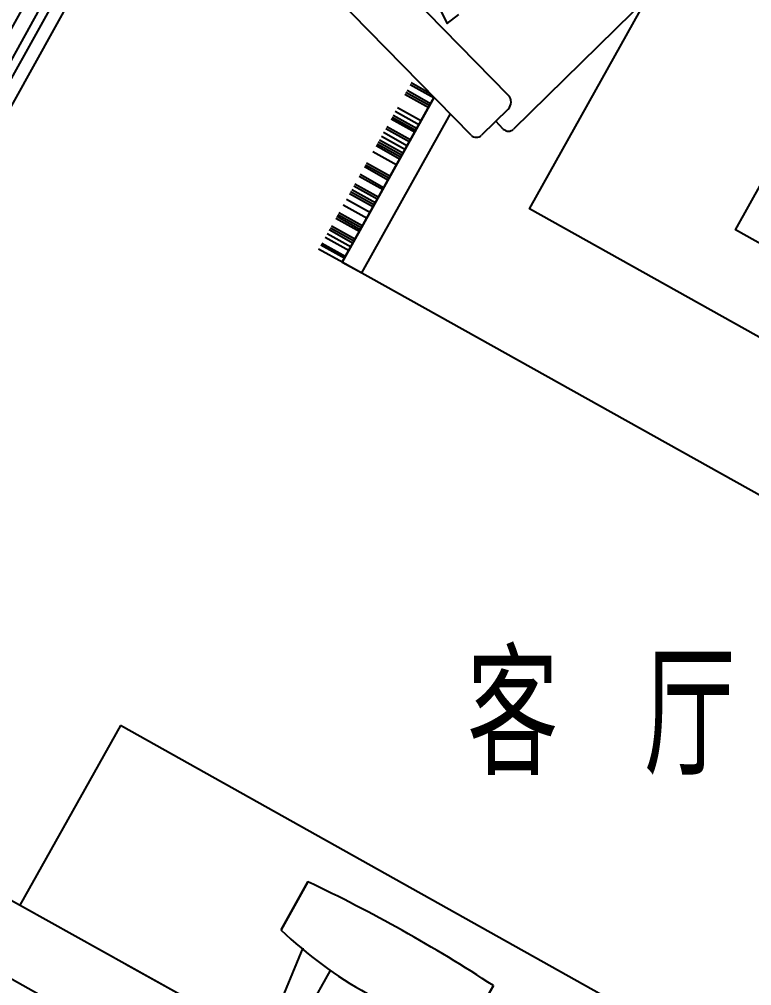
# Model space of a CAD drawing. Header units: millimetres. Extents: x 964 to 43707, y 588 to 33751.
# Drawn here: x 8733 to 10868, y 13654 to 16470 of the extents above; entities that cross this region are included whole.
import ezdxf

# ---------------------------------------------------------------- set-up
doc = ezdxf.new("R2010")
doc.units = ezdxf.units.MM
for name, color, linetype in [('1', 7, 'Continuous'), ('PUB_TITLE', 4, 'Continuous'), ('PUB_WINDW', 7, 'Continuous'), ('WALL', 255, 'Continuous'), ('WINDOW', 2, 'Continuous')]:
    doc.layers.add(name, color=color, linetype=linetype)
doc.styles.add('_XY', font='txt.shx', dxfattribs={"width": 0.8, "bigfont": 'XY.shx'})
doc.styles.add('DIM_FONT', font='SIMPLEX', dxfattribs={"width": 0.8})

# ---------------------------------------------------------------- blocks, each defined once
blk = doc.blocks.new('A$C4C8639FD')
for p, q in [((576, 3550.8), (784, 4257.6)), ((751.7, 3508.2), (909.1, 4043.2)), ((1.3, 3808.8), (1.3, 3717.7)), ((15.8, 3808.8), (15.8, 3717.7)), ((23, 3808.8), (23, 3717.7)), ((44.8, 3808.8), (44.8, 3717.7)), ((59.2, 3808.8), (59.2, 3717.7)), ((73.7, 3808.8), (73.7, 3717.7)), ((80.9, 3808.8), (80.9, 3717.7)), ((88.2, 3808.8), (88.2, 3717.7)), ((117.1, 3808.8), (117.1, 3717.7)), ((124.4, 3808.8), (124.4, 3717.7)), ((131.6, 3808.8), (131.6, 3717.7)), ((138.9, 3808.8), (138.9, 3717.7)), ((167.8, 3808.8), (167.8, 3717.7)), ((189.5, 3808.8), (189.5, 3717.7)), ((211.3, 3808.8), (211.3, 3717.7)), ((218.5, 3808.8), (218.5, 3717.7)), ((225.7, 3808.8), (225.7, 3717.7)), ((240.2, 3808.8), (240.2, 3717.7)), ((247.4, 3808.8), (247.4, 3717.7)), ((276.4, 3808.8), (276.4, 3717.7)), ((283.6, 3808.8), (283.6, 3717.7)), ((312.6, 3808.8), (312.6, 3717.7)), ((319.8, 3808.8), (319.8, 3717.7)), ((327.1, 3808.8), (327.1, 3717.7)), ((370.5, 3808.8), (370.5, 3717.7)), ((392.2, 3808.8), (392.2, 3717.7)), ((399.5, 3808.8), (399.5, 3717.7)), ((406.7, 3808.8), (406.7, 3717.7)), ((413.9, 3808.8), (413.9, 3717.7)), ((428.4, 3808.8), (428.4, 3717.7)), ((442.9, 3808.8), (442.9, 3717.7)), ((457.4, 3808.8), (457.4, 3717.7)), ((464.6, 3808.8), (464.6, 3717.7)), ((493.6, 3808.8), (493.6, 3717.7)), ((500.8, 3808.8), (500.8, 3717.7)), ((508.1, 3808.8), (508.1, 3717.7)), ((522.5, 3808.8), (522.5, 3717.7)), ((537, 3808.8), (537, 3717.7)), ((587.7, 3808.8), (587.7, 3717.7)), ((594.9, 3808.8), (594.9, 3717.7)), ((602.2, 3808.8), (602.2, 3717.7)), ((623.9, 3808.8), (623.9, 3717.7)), ((631.1, 3808.8), (631.1, 3738.2)), ((710.9, 3486), (592.3, 3520.9)), ((645.6, 3467.8), (655.8, 3502.2)), ((1366.4, 3230.6), (661.9, 3437.9))]:
    blk.add_line(p, q)
for points in [[(893.5, 3851.4), (860.3, 3800.1), (904.4, 3781.3)], [(740.2, 324.1), (0.6, 324.1), (0.6, 3719.3), (625.6, 3719.3)], [(625.6, 3719.3), (0.6, 3719.3), (0.6, 3645.2), (603.8, 3645.2)], [(743.2, 780.1), (456.6, 780.1), (456.6, 3263.3), (1255.1, 3263.3)]]:
    blk.add_lwpolyline(points)
blk.add_lwpolyline([(728.6, 1468.1), (728.6, 2633.8), (1359.7, 2633.8), (1359.7, 1468.1)], close=True)
for centre, radius, start, end in [((599.1, 3544), 24.1, 163.602, 253.602), ((720.2, 3517.5), 32.8, 253.602, 343.602), ((668.7, 3461), 24.1, 163.602, 253.602)]:
    blk.add_arc(centre, radius, start, end)
blk = doc.blocks.new('_C0OGN')
at = {"xscale": -0.8800000000000003, "yscale": 0.8800000000000003, "zscale": 0.8800000000000001, "rotation": 0.09719861265583774}
blk.add_blockref('A$C4C8639FD', (955.3, -1755.9), dxfattribs=at)
at = {"style": 'DIM_FONT', "width": 0.8, "flags": 9}
for tag in ['YSIZE', 'XSIZE']:
    blk.add_attdef(tag, (0, 0), '', height=0.5, dxfattribs=at)
blk = doc.blocks.new('M_A14NPV')
for points in [[(0.6323, 0.2261), (0.6292, 0.2078), (-0.1643, 0.2078), (-0.1643, 0.2286)], [(0.1799, 0.1784), (0.1767, 0.1601), (-0.6168, 0.1601), (-0.6167, 0.1808)]]:
    blk.add_lwpolyline(points, close=True)
blk = doc.blocks.new('A$C4B216491')
for p, q in [((186.1, 437.4), (0, 437.4)), ((187.4, 172.7), (0, 172.7))]:
    blk.add_line(p, q)
for points in [[(380.1, 620), (380.1, 620), (219.8, 620)], [(219.8, 620), (380.1, 620)], [(205.3, 539.2), (0, 514.4), (0, 105.6), (205.4, 80.6)], [(0, 514.4), (0, 105.6)], [(219.8, 0), (380.1, 0)], [(380.1, 0), (219.8, 0)]]:
    blk.add_lwpolyline(points)
for centre, radius, start, end in [((1411.8, 310), 1231.7, 165.4226, 194.5774), ((-4101.5, 310), 4492.3, 356.0431, 3.9569)]:
    blk.add_arc(centre, radius, start, end)
blk = doc.blocks.new('1T4F69')
at = {"layer": '1'}
for p, q in [((8173.7, -19893.5), (7880.8, -20417.2)), ((10007, -20918.8), (8173.7, -19893.5))]:
    blk.add_line(p, q, dxfattribs=at)
at = {"layer": 'WALL'}
for p, q in [((5994.6, -19597.6), (8442, -20957.9)), ((7047.7, -19954.1), (8714, -20880.3))]:
    blk.add_line(p, q, dxfattribs=at)
at = {"layer": 'WINDOW'}
for p, q in [((7638.7, -18479.1), (8367.5, -17168)), ((8189.5, -20588.8), (10310.1, -21767.4))]:
    blk.add_line(p, q, dxfattribs=at)
at = {"layer": '1', "xscale": -1, "rotation": 60.93307614261384}
blk.add_blockref('_C0OGN', (10607.2, -18450.7), dxfattribs=at)
at = {"layer": '1', "extrusion": (0, 0, -1), "xscale": -1, "zscale": -1, "rotation": 299.2166274091622}
blk.add_blockref('A$C4B216491', (-9075.6, -20983.5), dxfattribs=at)
at = {"layer": 'WINDOW', "xscale": -1500, "yscale": 1500, "zscale": 1500, "rotation": 60.93307614261384}
blk.add_blockref('M_A14NPV', (8165.9, -17945.8), dxfattribs=at)
at = {"layer": 'PUB_TITLE', "style": '_XY', "width": 0.8}
blk.add_text('客 厅', height=350, dxfattribs=at).set_placement((9184.2, -20038.7))

msp = doc.modelspace()

# ---------------------------------------------------------------- block references
at = {"layer": 'PUB_WINDW'}
msp.add_blockref('1T4F69', (854.1, 34305.5), dxfattribs=at)

doc.saveas('drawing.dxf')
